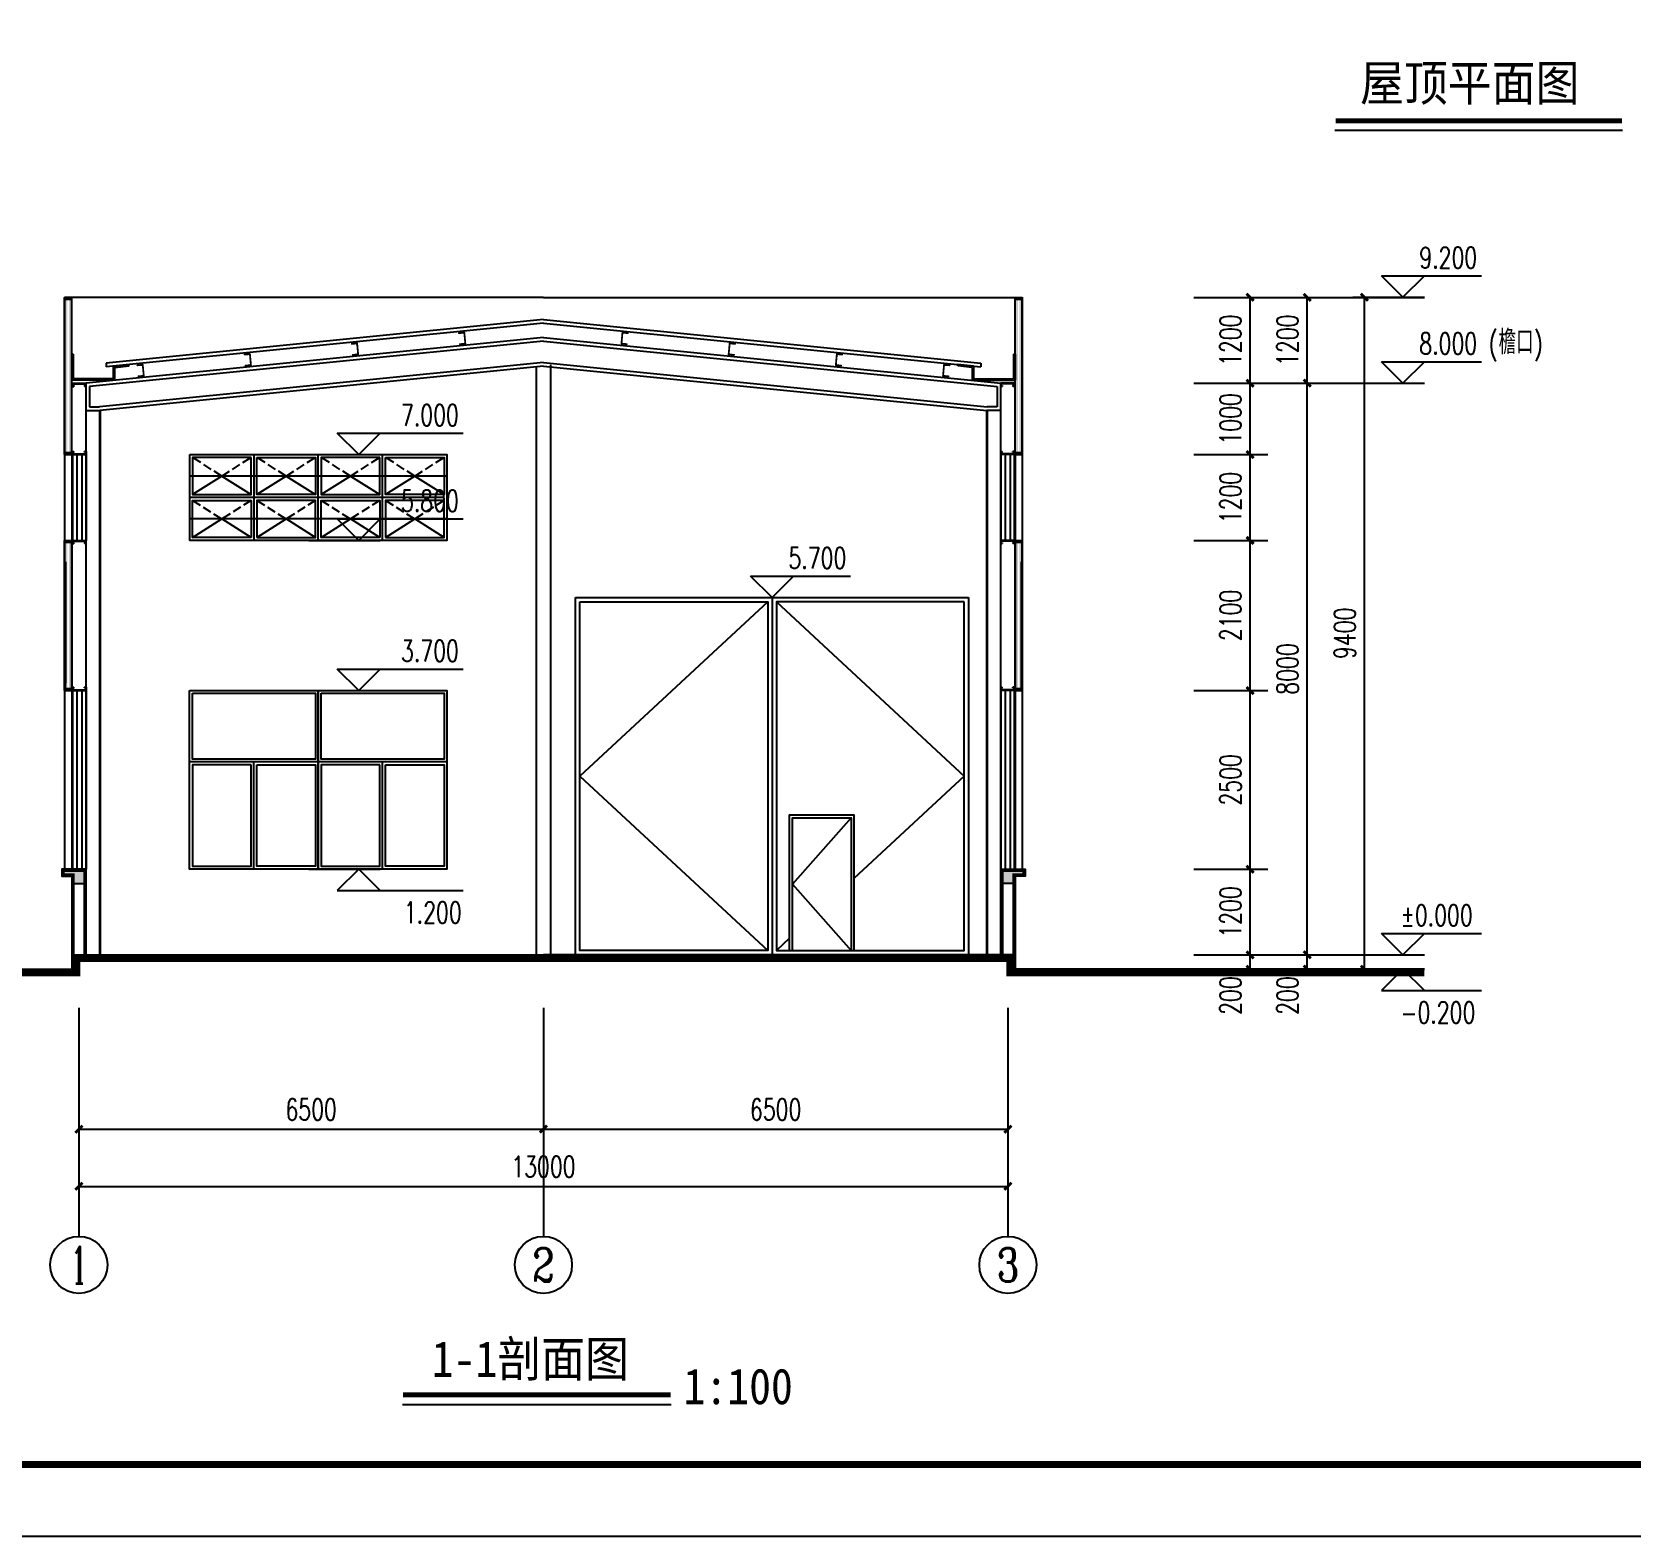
# Model space of a CAD drawing. Extents: x 4682119 to 9193858, y -786075 to -318274.
# Drawn here: x 9148559 to 9170934, y -786075 to -765030 of the extents above; entities that cross this region are included whole.
import ezdxf
from ezdxf.enums import TextEntityAlignment as Align

# ---------------------------------------------------------------- set-up
doc = ezdxf.new("R2010")
doc.units = 0
doc.header["$LTSCALE"] = 1000
doc.header["$MEASUREMENT"] = 0
doc.linetypes.add('DASH', pattern=[0.35, 0.25, -0.1])
doc.layers.get('0').update_dxf_attribs({"linetype": 'CONTINUOUS'})
doc.layers.get('Defpoints').update_dxf_attribs({"linetype": 'CONTINUOUS'})
doc.layers.add('_0', color=7, linetype='CONTINUOUS', lineweight=25)
for name, color, linetype in [('AXIS', 3, 'CONTINUOUS'), ('AXIS_TEXT', 7, 'CONTINUOUS'), ('DIM_ELEV', 3, 'CONTINUOUS'), ('PUB_DIM', 3, 'CONTINUOUS'), ('PUB_HATCH', 8, 'CONTINUOUS'), ('PUB_TEXT', 7, 'CONTINUOUS'), ('PUB_TITLE', 4, 'CONTINUOUS'), ('PUB_WALL', 9, 'CONTINUOUS'), ('STAIR', 5, 'CONTINUOUS'), ('WALL', 2, 'CONTINUOUS'), ('WINDOW', 4, 'CONTINUOUS'), ('剖面', 233, 'CONTINUOUS'), ('图名', 15, 'CONTINUOUS'), ('建筑外轮廓', 11, 'CONTINUOUS')]:
    doc.layers.add(name, color=color, linetype=linetype)
doc.styles.add('_TCH_AXIS', font='COMPLEX', dxfattribs={"bigfont": 'GBCBIG'})
doc.styles.add('_TCH_DIM', font='SIMPLEX', dxfattribs={"bigfont": 'GBCBIG'})
doc.styles.add('_TCH_DIM_T3', font='SIMPLEX', dxfattribs={"width": 0.705882, "bigfont": 'GBCBIG'})
doc.styles.add('COMPLEX', font='COMPLEX')
doc.styles.add('宋体', font='', dxfattribs={"width": 0.7})
doc.styles.get('宋体').set_extended_font_data('SimSun')
doc.dimstyles.new('_TCH_ARCH&&100', dxfattribs={"dimtxt": 297.5, "dimasz": 100, "dimexe": 250, "dimexo": 300, "dimgap": 126.25, "dimtad": 1, "dimdec": 0, "dimzin": 0, "dimdsep": 46, "dimtxsty": '_TCH_DIM_T3', "dimblk": 'ARCHTICK', "dimcen": 0.09, "dimclrt": 7, "dimazin": 2, "dimtfac": 1, "dimtdec": 0, "dimtix": 1, "dimtmove": 2, "dimatfit": 3, "dimfxl": 0, "dimtolj": 1, "dimtzin": 0, "dimarcsym": 0})

# ---------------------------------------------------------------- blocks, each defined once
blk = doc.blocks.new('A$C41676D77')
for p, q in [((0, 45), (0, 0)), ((10, 45), (0, 45)), ((10, 45), (20, 45)), ((10, 35), (10, 10)), ((10, 35), (20, 35)), ((180, 10), (10, 10)), ((20, 35), (20, 45)), ((180, 45), (170, 45)), ((170, 35), (170, 45)), ((180, 35), (170, 35)), ((190, 45), (180, 45)), ((180, 35), (180, 10)), ((190, 45), (190, 0)), ((190, 0), (0, 0))]:
    blk.add_line(p, q)
blk = doc.blocks.new('C-3015')
at = {"layer": 'PUB_HATCH', "linetype": 'DASH', "ltscale": 0.5}
for p, q in [((733687, 126065), (733277, 126325)), ((733687, 126065), (734097, 126325)), ((734587, 126065), (734177, 126325)), ((734587, 126065), (734997, 126325)), ((735487, 126065), (735077, 126325)), ((735487, 126065), (735897, 126325)), ((736387, 126065), (735977, 126325)), ((736387, 126065), (736797, 126325)), ((733277, 125725), (733687, 125465)), ((734097, 125725), (733687, 125465)), ((734177, 125725), (734587, 125465)), ((734997, 125725), (734587, 125465)), ((735077, 125725), (735487, 125465)), ((735897, 125725), (735487, 125465)), ((735977, 125725), (736387, 125465)), ((736797, 125725), (736387, 125465))]:
    blk.add_line(p, q, dxfattribs=at)
at = {"layer": 'PUB_HATCH'}
for p, q in [((736837, 126065), (733237, 126065)), ((733687, 126065), (733277, 125805)), ((733687, 126065), (734097, 125805)), ((734587, 126065), (734177, 125805)), ((734587, 126065), (734997, 125805)), ((735487, 126065), (735077, 125805)), ((735487, 126065), (735897, 125805)), ((736387, 126065), (735977, 125805)), ((736387, 126065), (736797, 125805)), ((736837, 125465), (733237, 125465)), ((733277, 125205), (733687, 125465)), ((734097, 125205), (733687, 125465)), ((734177, 125205), (734587, 125465)), ((734997, 125205), (734587, 125465)), ((735077, 125205), (735487, 125465)), ((735897, 125205), (735487, 125465)), ((735977, 125205), (736387, 125465)), ((736797, 125205), (736387, 125465))]:
    blk.add_line(p, q, dxfattribs=at)
at = {"layer": 'WINDOW', "color": 160}
for p, q in [((734137, 125165), (734137, 126365)), ((735037, 125165), (735037, 126365)), ((735937, 125165), (735937, 126365)), ((736797, 125765), (733237, 125765))]:
    blk.add_line(p, q, dxfattribs=at)
for points in [[(733237, 126365), (736837, 126365), (736837, 125165), (733237, 125165)], [(734097, 126325), (733277, 126325), (733277, 125805), (734097, 125805)], [(734177, 126325), (734997, 126325), (734997, 125805), (734177, 125805)], [(735897, 126325), (735077, 126325), (735077, 125805), (735897, 125805)], [(735977, 126325), (736797, 126325), (736797, 125805), (735977, 125805)], [(734097, 125205), (733277, 125205), (733277, 125725), (734097, 125725)], [(734177, 125205), (734997, 125205), (734997, 125725), (734177, 125725)], [(735897, 125205), (735077, 125205), (735077, 125725), (735897, 125725)], [(735977, 125205), (736797, 125205), (736797, 125725), (735977, 125725)]]:
    blk.add_lwpolyline(points, close=True, dxfattribs=at)
blk = doc.blocks.new('_ArchTick')
at = {"color": 0, "linetype": 'ByBlock', "const_width": 0.4}
blk.add_lwpolyline([(-0.5, -0.5), (0.5, 0.5)], dxfattribs=at)
blk = doc.blocks.new('*D310')
at = {"layer": 'Defpoints', "color": 0}
for p in [(9164517, -768743), (9165604, -768743), (9164517, -769943)]:
    blk.add_point(p, dxfattribs=at)
at = {"layer": 'PUB_DIM', "color": 0, "lineweight": -2}
for p, q in [((9164817, -768743), (9165854, -768743)), ((9165604, -769943), (9165604, -768743)), ((9164817, -769943), (9165854, -769943))]:
    blk.add_line(p, q, dxfattribs=at)
at = {"layer": 'PUB_DIM', "color": 0, "lineweight": -2, "xscale": 100, "yscale": 100, "zscale": 100}
for p, rotation in [((9165604, -768743), 90), ((9165604, -769943), 270)]:
    blk.add_blockref('_ArchTick', p, dxfattribs=dict(at, rotation=rotation))
at = {"layer": 'PUB_DIM', "color": 7, "insert": (9165329, -769343), "char_height": 297.5, "attachment_point": 5, "rotation": 90, "style": '_TCH_DIM_T3'}
blk.add_mtext('\\A1;1200', dxfattribs=at)
blk = doc.blocks.new('*D311')
at = {"layer": 'Defpoints', "color": 0}
for p in [(9164517, -769943), (9165604, -769943), (9164517, -770943)]:
    blk.add_point(p, dxfattribs=at)
at = {"layer": 'PUB_DIM', "color": 0, "lineweight": -2}
for p, q in [((9164817, -769943), (9165854, -769943)), ((9165604, -770943), (9165604, -769943)), ((9164817, -770943), (9165854, -770943))]:
    blk.add_line(p, q, dxfattribs=at)
at = {"layer": 'PUB_DIM', "color": 0, "lineweight": -2, "xscale": 100, "yscale": 100, "zscale": 100}
for p, rotation in [((9165604, -769943), 90), ((9165604, -770943), 270)]:
    blk.add_blockref('_ArchTick', p, dxfattribs=dict(at, rotation=rotation))
at = {"layer": 'PUB_DIM', "color": 7, "insert": (9165329, -770443), "char_height": 297.5, "attachment_point": 5, "rotation": 90, "style": '_TCH_DIM_T3'}
blk.add_mtext('\\A1;1000', dxfattribs=at)
blk = doc.blocks.new('*D312')
at = {"layer": 'Defpoints', "color": 0}
for p in [(9164517, -770943), (9165604, -770943), (9164517, -772144)]:
    blk.add_point(p, dxfattribs=at)
at = {"layer": 'PUB_DIM', "color": 0, "lineweight": -2}
for p, q in [((9164817, -770943), (9165854, -770943)), ((9165604, -772144), (9165604, -770943)), ((9164817, -772144), (9165854, -772144))]:
    blk.add_line(p, q, dxfattribs=at)
at = {"layer": 'PUB_DIM', "color": 0, "lineweight": -2, "xscale": 100, "yscale": 100, "zscale": 100}
for p, rotation in [((9165604, -770943), 90), ((9165604, -772144), 270)]:
    blk.add_blockref('_ArchTick', p, dxfattribs=dict(at, rotation=rotation))
at = {"layer": 'PUB_DIM', "color": 7, "insert": (9165329, -771544), "char_height": 297.5, "attachment_point": 5, "rotation": 90, "style": '_TCH_DIM_T3'}
blk.add_mtext('\\A1;1200', dxfattribs=at)
blk = doc.blocks.new('*D313')
at = {"layer": 'Defpoints', "color": 0}
for p in [(9164517, -772144), (9165604, -772144), (9164517, -774244)]:
    blk.add_point(p, dxfattribs=at)
at = {"layer": 'PUB_DIM', "color": 0, "lineweight": -2}
for p, q in [((9164817, -772144), (9165854, -772144)), ((9165604, -774244), (9165604, -772144)), ((9164817, -774244), (9165854, -774244))]:
    blk.add_line(p, q, dxfattribs=at)
at = {"layer": 'PUB_DIM', "color": 0, "lineweight": -2, "xscale": 100, "yscale": 100, "zscale": 100}
for p, rotation in [((9165604, -772144), 90), ((9165604, -774244), 270)]:
    blk.add_blockref('_ArchTick', p, dxfattribs=dict(at, rotation=rotation))
at = {"layer": 'PUB_DIM', "color": 7, "insert": (9165329, -773194), "char_height": 297.5, "attachment_point": 5, "rotation": 90, "style": '_TCH_DIM_T3'}
blk.add_mtext('\\A1;2100', dxfattribs=at)
blk = doc.blocks.new('*D314')
at = {"layer": 'Defpoints', "color": 0}
for p in [(9164517, -774244), (9165604, -774244), (9164517, -776743)]:
    blk.add_point(p, dxfattribs=at)
at = {"layer": 'PUB_DIM', "color": 0, "lineweight": -2}
for p, q in [((9164817, -774244), (9165854, -774244)), ((9165604, -776743), (9165604, -774244)), ((9164817, -776743), (9165854, -776743))]:
    blk.add_line(p, q, dxfattribs=at)
at = {"layer": 'PUB_DIM', "color": 0, "lineweight": -2, "xscale": 100, "yscale": 100, "zscale": 100}
for p, rotation in [((9165604, -774244), 90), ((9165604, -776743), 270)]:
    blk.add_blockref('_ArchTick', p, dxfattribs=dict(at, rotation=rotation))
at = {"layer": 'PUB_DIM', "color": 7, "insert": (9165329, -775494), "char_height": 297.5, "attachment_point": 5, "rotation": 90, "style": '_TCH_DIM_T3'}
blk.add_mtext('\\A1;2500', dxfattribs=at)
blk = doc.blocks.new('*D315')
at = {"layer": 'Defpoints', "color": 0}
for p in [(9164517, -776743), (9165604, -776743), (9164517, -777943)]:
    blk.add_point(p, dxfattribs=at)
at = {"layer": 'PUB_DIM', "color": 0, "lineweight": -2}
for p, q in [((9164817, -776743), (9165854, -776743)), ((9165604, -777943), (9165604, -776743)), ((9164817, -777943), (9165854, -777943))]:
    blk.add_line(p, q, dxfattribs=at)
at = {"layer": 'PUB_DIM', "color": 0, "lineweight": -2, "xscale": 100, "yscale": 100, "zscale": 100}
for p, rotation in [((9165604, -776743), 90), ((9165604, -777943), 270)]:
    blk.add_blockref('_ArchTick', p, dxfattribs=dict(at, rotation=rotation))
at = {"layer": 'PUB_DIM', "color": 7, "insert": (9165329, -777343), "char_height": 297.5, "attachment_point": 5, "rotation": 90, "style": '_TCH_DIM_T3'}
blk.add_mtext('\\A1;1200', dxfattribs=at)
blk = doc.blocks.new('*D316')
at = {"layer": 'Defpoints', "color": 0}
for p in [(9164517, -777943), (9165604, -777943), (9164517, -778143)]:
    blk.add_point(p, dxfattribs=at)
at = {"layer": 'PUB_DIM', "color": 0, "lineweight": -2}
for p, q in [((9164817, -777943), (9165854, -777943)), ((9165604, -777943), (9165604, -777843)), ((9165604, -778143), (9165604, -777943)), ((9164817, -778143), (9165854, -778143)), ((9165604, -778143), (9165604, -778243))]:
    blk.add_line(p, q, dxfattribs=at)
at = {"layer": 'PUB_DIM', "color": 0, "lineweight": -2, "xscale": 100, "yscale": 100, "zscale": 100}
for p, rotation in [((9165604, -777943), 270), ((9165604, -778143), 90)]:
    blk.add_blockref('_ArchTick', p, dxfattribs=dict(at, rotation=rotation))
at = {"layer": 'PUB_DIM', "color": 7, "insert": (9165329, -778513), "char_height": 297.5, "attachment_point": 5, "rotation": 90, "style": '_TCH_DIM_T3'}
blk.add_mtext('\\A1;200', dxfattribs=at)
blk = doc.blocks.new('*D317')
at = {"layer": 'Defpoints', "color": 0}
for p in [(9165617, -768743), (9167204, -768743), (9165617, -778143)]:
    blk.add_point(p, dxfattribs=at)
at = {"layer": 'PUB_DIM', "color": 0, "lineweight": -2}
for p, q in [((9165917, -768743), (9167454, -768743)), ((9167204, -778143), (9167204, -768743)), ((9165917, -778143), (9167454, -778143))]:
    blk.add_line(p, q, dxfattribs=at)
at = {"layer": 'PUB_DIM', "color": 0, "lineweight": -2, "xscale": 100, "yscale": 100, "zscale": 100}
for p, rotation in [((9167204, -768743), 90), ((9167204, -778143), 270)]:
    blk.add_blockref('_ArchTick', p, dxfattribs=dict(at, rotation=rotation))
at = {"layer": 'PUB_DIM', "color": 7, "insert": (9166929, -773443), "char_height": 297.5, "attachment_point": 5, "rotation": 90, "style": '_TCH_DIM_T3'}
blk.add_mtext('\\A1;9400', dxfattribs=at)
blk = doc.blocks.new('*D318')
at = {"layer": 'Defpoints', "color": 0}
for p in [(9165617, -768743), (9166404, -768743), (9165617, -769943)]:
    blk.add_point(p, dxfattribs=at)
at = {"layer": 'PUB_DIM', "color": 0, "lineweight": -2}
for p, q in [((9165917, -768743), (9166654, -768743)), ((9166404, -769943), (9166404, -768743)), ((9165917, -769943), (9166654, -769943))]:
    blk.add_line(p, q, dxfattribs=at)
at = {"layer": 'PUB_DIM', "color": 0, "lineweight": -2, "xscale": 100, "yscale": 100, "zscale": 100}
for p, rotation in [((9166404, -768743), 90), ((9166404, -769943), 270)]:
    blk.add_blockref('_ArchTick', p, dxfattribs=dict(at, rotation=rotation))
at = {"layer": 'PUB_DIM', "color": 7, "insert": (9166129, -769343), "char_height": 297.5, "attachment_point": 5, "rotation": 90, "style": '_TCH_DIM_T3'}
blk.add_mtext('\\A1;1200', dxfattribs=at)
blk = doc.blocks.new('*D319')
at = {"layer": 'Defpoints', "color": 0}
for p in [(9165617, -769943), (9166404, -769943), (9165617, -777943)]:
    blk.add_point(p, dxfattribs=at)
at = {"layer": 'PUB_DIM', "color": 0, "lineweight": -2}
for p, q in [((9165917, -769943), (9166654, -769943)), ((9166404, -777943), (9166404, -769943)), ((9165917, -777943), (9166654, -777943))]:
    blk.add_line(p, q, dxfattribs=at)
at = {"layer": 'PUB_DIM', "color": 0, "lineweight": -2, "xscale": 100, "yscale": 100, "zscale": 100}
for p, rotation in [((9166404, -769943), 90), ((9166404, -777943), 270)]:
    blk.add_blockref('_ArchTick', p, dxfattribs=dict(at, rotation=rotation))
at = {"layer": 'PUB_DIM', "color": 7, "insert": (9166129, -773943), "char_height": 297.5, "attachment_point": 5, "rotation": 90, "style": '_TCH_DIM_T3'}
blk.add_mtext('\\A1;8000', dxfattribs=at)
blk = doc.blocks.new('*D320')
at = {"layer": 'Defpoints', "color": 0}
for p in [(9165617, -777943), (9166404, -777943), (9165617, -778143)]:
    blk.add_point(p, dxfattribs=at)
at = {"layer": 'PUB_DIM', "color": 0, "lineweight": -2}
for p, q in [((9165917, -777943), (9166654, -777943)), ((9166404, -777943), (9166404, -777843)), ((9166404, -778143), (9166404, -777943)), ((9165917, -778143), (9166654, -778143)), ((9166404, -778143), (9166404, -778243))]:
    blk.add_line(p, q, dxfattribs=at)
at = {"layer": 'PUB_DIM', "color": 0, "lineweight": -2, "xscale": 100, "yscale": 100, "zscale": 100}
for p, rotation in [((9166404, -777943), 270), ((9166404, -778143), 90)]:
    blk.add_blockref('_ArchTick', p, dxfattribs=dict(at, rotation=rotation))
at = {"layer": 'PUB_DIM', "color": 7, "insert": (9166129, -778513), "char_height": 297.5, "attachment_point": 5, "rotation": 90, "style": '_TCH_DIM_T3'}
blk.add_mtext('\\A1;200', dxfattribs=at)
blk = doc.blocks.new('*D321')
at = {"layer": 'AXIS', "color": 0, "lineweight": -2}
for p, q in [((9155716, -778982), (9155716, -780632)), ((9162216, -778982), (9162216, -780632)), ((9155716, -780382), (9162216, -780382))]:
    blk.add_line(p, q, dxfattribs=at)
at = {"layer": 'Defpoints', "color": 0}
for p in [(9155716, -778682), (9162216, -778682), (9162216, -780382)]:
    blk.add_point(p, dxfattribs=at)
at = {"layer": 'AXIS', "color": 0, "lineweight": -2, "xscale": 100, "yscale": 100, "zscale": 100, "rotation": 180}
blk.add_blockref('_ArchTick', (9155716, -780382), dxfattribs=at)
at = {"layer": 'AXIS', "color": 0, "lineweight": -2, "xscale": 100, "yscale": 100, "zscale": 100}
blk.add_blockref('_ArchTick', (9162216, -780382), dxfattribs=at)
at = {"layer": 'AXIS', "color": 7, "insert": (9158966, -780107), "char_height": 297.5, "attachment_point": 5, "style": '_TCH_DIM_T3'}
blk.add_mtext('\\A1;6500', dxfattribs=at)
blk = doc.blocks.new('*D322')
at = {"layer": 'AXIS', "color": 0, "lineweight": -2}
for p, q in [((9149216, -778982), (9149216, -780632)), ((9155716, -778982), (9155716, -780632)), ((9149216, -780382), (9155716, -780382))]:
    blk.add_line(p, q, dxfattribs=at)
at = {"layer": 'Defpoints', "color": 0}
for p in [(9149216, -778682), (9155716, -778682), (9155716, -780382)]:
    blk.add_point(p, dxfattribs=at)
at = {"layer": 'AXIS', "color": 0, "lineweight": -2, "xscale": 100, "yscale": 100, "zscale": 100, "rotation": 180}
blk.add_blockref('_ArchTick', (9149216, -780382), dxfattribs=at)
at = {"layer": 'AXIS', "color": 0, "lineweight": -2, "xscale": 100, "yscale": 100, "zscale": 100}
blk.add_blockref('_ArchTick', (9155716, -780382), dxfattribs=at)
at = {"layer": 'AXIS', "color": 7, "insert": (9152466, -780107), "char_height": 297.5, "attachment_point": 5, "style": '_TCH_DIM_T3'}
blk.add_mtext('\\A1;6500', dxfattribs=at)
blk = doc.blocks.new('*D323')
at = {"layer": 'AXIS', "color": 0, "lineweight": -2}
for p, q in [((9149216, -778982), (9149216, -781432)), ((9162216, -778982), (9162216, -781432)), ((9149216, -781182), (9162216, -781182))]:
    blk.add_line(p, q, dxfattribs=at)
at = {"layer": 'Defpoints', "color": 0}
for p in [(9149216, -778682), (9162216, -778682), (9162216, -781182)]:
    blk.add_point(p, dxfattribs=at)
at = {"layer": 'AXIS', "color": 0, "lineweight": -2, "xscale": 100, "yscale": 100, "zscale": 100, "rotation": 180}
blk.add_blockref('_ArchTick', (9149216, -781182), dxfattribs=at)
at = {"layer": 'AXIS', "color": 0, "lineweight": -2, "xscale": 100, "yscale": 100, "zscale": 100}
blk.add_blockref('_ArchTick', (9162216, -781182), dxfattribs=at)
at = {"layer": 'AXIS', "color": 7, "insert": (9155716, -780907), "char_height": 297.5, "attachment_point": 5, "style": '_TCH_DIM_T3'}
blk.add_mtext('\\A1;13000', dxfattribs=at)
blk = doc.blocks.new('_AXISO')
blk.add_circle((0, 0), 0.5)
at = {"layer": 'AXIS_TEXT', "style": 'COMPLEX', "width": 1.041667}
blk.add_attdef('A', text='', height=0.56, dxfattribs=at).set_placement((-0.25, -0.28), (0.25, -0.28), align=Align.FIT)

msp = doc.modelspace()

# ---------------------------------------------------------------- hatches: boundary and pattern name
for points in [[(9154598.6, -769260.2, 0.4142136), (9154587.7, -769251.2), (9154532.9, -769256.2, -0.4142136), (9154522, -769247.2), (9154521.6, -769242.2, -0.4142136), (9154530.6, -769231.3), (9154610.3, -769224, -0.4142136), (9154621.2, -769233.1), (9154635.8, -769392.4, -0.4142136), (9154626.7, -769403.3), (9154547.1, -769410.6, -0.4142136), (9154536.2, -769401.5), (9154535.8, -769396.6, -0.4142136), (9154544.8, -769385.7), (9154599.6, -769380.7, 0.4142136), (9154608.6, -769369.8)], [(9156832.2, -769260.2, -0.4142136), (9156843, -769251.2), (9156897.8, -769256.2, 0.4142136), (9156908.7, -769247.2), (9156909.1, -769242.2, 0.4142136), (9156900.1, -769231.3), (9156820.4, -769224, 0.4142136), (9156809.6, -769233.1), (9156794.9, -769392.4, 0.4142136), (9156804, -769403.3), (9156883.6, -769410.6, 0.4142136), (9156894.5, -769401.5), (9156895, -769396.6, 0.4142136), (9156885.9, -769385.7), (9156831.2, -769380.7, -0.4142136), (9156822.1, -769369.8)], [(9153098.6, -769410.2, 0.4142136), (9153087.7, -769401.2), (9153032.9, -769406.2, -0.4142136), (9153022, -769397.2), (9153021.6, -769392.2, -0.4142136), (9153030.6, -769381.3), (9153110.3, -769374, -0.4142136), (9153121.2, -769383.1), (9153135.8, -769542.4, -0.4142136), (9153126.7, -769553.3), (9153047.1, -769560.6, -0.4142136), (9153036.2, -769551.5), (9153035.8, -769546.6, -0.4142136), (9153044.8, -769535.7), (9153099.6, -769530.7, 0.4142136), (9153108.6, -769519.8)], [(9158332.2, -769410.2, -0.4142136), (9158343, -769401.2), (9158397.8, -769406.2, 0.4142136), (9158408.7, -769397.2), (9158409.1, -769392.2, 0.4142136), (9158400.1, -769381.3), (9158320.4, -769374, 0.4142136), (9158309.6, -769383.1), (9158294.9, -769542.4, 0.4142136), (9158304, -769553.3), (9158383.6, -769560.6, 0.4142136), (9158394.5, -769551.5), (9158395, -769546.6, 0.4142136), (9158385.9, -769535.7), (9158331.2, -769530.7, -0.4142136), (9158322.1, -769519.8)], [(9150098.6, -769710.2, 0.4142136), (9150087.7, -769701.2), (9150032.9, -769706.2, -0.4142136), (9150022, -769697.2), (9150021.6, -769692.2, -0.4142136), (9150030.6, -769681.3), (9150110.3, -769674, -0.4142136), (9150121.2, -769683.1), (9150135.8, -769842.4, -0.4142136), (9150126.7, -769853.3), (9150047.1, -769860.6, -0.4142136), (9150036.2, -769851.5), (9150035.8, -769846.6, -0.4142136), (9150044.8, -769835.7), (9150099.6, -769830.7, 0.4142136), (9150108.6, -769819.8)], [(9151598.6, -769560.2, 0.4142136), (9151587.7, -769551.2), (9151532.9, -769556.2, -0.4142136), (9151522, -769547.2), (9151521.6, -769542.2, -0.4142136), (9151530.6, -769531.3), (9151610.3, -769524, -0.4142136), (9151621.2, -769533.1), (9151635.8, -769692.4, -0.4142136), (9151626.7, -769703.3), (9151547.1, -769710.6, -0.4142136), (9151536.2, -769701.5), (9151535.8, -769696.6, -0.4142136), (9151544.8, -769685.7), (9151599.6, -769680.7, 0.4142136), (9151608.6, -769669.8)], [(9159832.2, -769560.2, -0.4142136), (9159843, -769551.2), (9159897.8, -769556.2, 0.4142136), (9159908.7, -769547.2), (9159909.1, -769542.2, 0.4142136), (9159900.1, -769531.3), (9159820.4, -769524, 0.4142136), (9159809.6, -769533.1), (9159794.9, -769692.4, 0.4142136), (9159804, -769703.3), (9159883.6, -769710.6, 0.4142136), (9159894.5, -769701.5), (9159895, -769696.6, 0.4142136), (9159885.9, -769685.7), (9159831.2, -769680.7, -0.4142136), (9159822.1, -769669.8)], [(9161332.2, -769710.2, -0.4142136), (9161343, -769701.2), (9161397.8, -769706.2, 0.4142136), (9161408.7, -769697.2), (9161409.1, -769692.2, 0.4142136), (9161400.1, -769681.3), (9161320.4, -769674, 0.4142136), (9161309.6, -769683.1), (9161294.9, -769842.4, 0.4142136), (9161304, -769853.3), (9161383.6, -769860.6, 0.4142136), (9161394.5, -769851.5), (9161395, -769846.6, 0.4142136), (9161385.9, -769835.7), (9161331.2, -769830.7, -0.4142136), (9161322.1, -769819.8)], [(9149315.7, -776743.5), (9149315.7, -776943.5), (9149115.7, -776943.5), (9149115.7, -776843.5), (9148975.7, -776843.5), (9148975.7, -776743.5)], [(9162115.1, -776743.5), (9162115.1, -776943.5), (9162315.1, -776943.5), (9162315.1, -776843.5), (9162455.1, -776843.5), (9162455.1, -776743.5)]]:
    msp.add_hatch(color=256).paths.add_polyline_path(points)
at = {"layer": 'PUB_WALL'}
for points in [[(9149015.7, -770943.5), (9149015.7, -768743), (9149055.7, -768743), (9149055.7, -770943.5)], [(9149015.7, -768743), (9149115.7, -768743), (9149115.7, -768783), (9149015.7, -768783)], [(9149115.7, -770943.5), (9149115.7, -768743), (9149075.7, -768743), (9149075.7, -770943.5)], [(9162315.1, -770943.5), (9162315.1, -768743), (9162355.1, -768743), (9162355.1, -770943.5)], [(9162315.1, -768743), (9162415.1, -768743), (9162415.1, -768783), (9162315.1, -768783)], [(9162415.1, -770943.5), (9162415.1, -768743), (9162375.1, -768743), (9162375.1, -770943.5)], [(9149015.7, -770943.5), (9149115.7, -770943.5), (9149115.7, -770903.5), (9149015.7, -770903.5)], [(9162315.1, -770943.5), (9162415.1, -770943.5), (9162415.1, -770903.5), (9162315.1, -770903.5)], [(9149015.7, -774243.6), (9149015.2, -772143.6), (9149055.2, -772143.5), (9149055.7, -774243.5)], [(9149015.2, -772143.6), (9149115.2, -772143.5), (9149115.3, -772183.5), (9149015.3, -772183.6)], [(9149115.7, -774243.5), (9149115.2, -772143.5), (9149075.2, -772143.5), (9149075.7, -774243.5)], [(9162315.1, -774243.5), (9162315.5, -772143.5), (9162355.5, -772143.5), (9162355.1, -774243.5)], [(9162315.5, -772143.5), (9162415.5, -772143.6), (9162415.5, -772183.6), (9162315.5, -772183.5)], [(9162415.1, -774243.6), (9162415.5, -772143.6), (9162375.5, -772143.5), (9162375.1, -774243.5)], [(9149015.7, -774243.6), (9149115.7, -774243.5), (9149115.7, -774203.5), (9149015.7, -774203.6)], [(9162315.1, -774243.5), (9162415.1, -774243.6), (9162415.1, -774203.6), (9162315.1, -774203.5)]]:
    msp.add_hatch(color=256, dxfattribs=at).paths.add_polyline_path(points)

# ---------------------------------------------------------------- linework, layer by layer
for p, q in [((9149025.7, -770943.5), (9149025.7, -770917.2)), ((9149025.7, -770943.5), (9149025.7, -770917.2)), ((9162405.1, -770943.5), (9162405.1, -770917.2)), ((9162405.1, -770943.5), (9162405.1, -770917.2)), ((9149026.1, -773617.2), (9149026.1, -772443.5)), ((9149026.1, -773617.2), (9149026.1, -772443.5)), ((9162404.6, -773617.2), (9162404.6, -772443.5)), ((9162404.6, -773617.2), (9162404.6, -772443.5)), ((9149316.1, -776743.5), (9149316.1, -774243.5)), ((9162114.6, -776743.5), (9162114.6, -774243.5)), ((9149025.7, -776743.5), (9149025.7, -776763.5)), ((9149025.7, -776743.5), (9149025.7, -776763.5)), ((9162405.1, -776743.5), (9162405.1, -776763.5)), ((9162405.1, -776743.5), (9162405.1, -776763.5))]:
    msp.add_line(p, q)
for points in [[(9148975.7, -776743.5), (9148975.7, -776843.5), (9149115.7, -776843.5), (9149115.7, -776943.5), (9149315.7, -776943.5), (9149315.7, -776743.5), (9148975.7, -776743.5)], [(9148975.7, -776743.5), (9148975.7, -776843.5), (9149115.7, -776843.5), (9149115.7, -776943.5), (9149315.7, -776943.5), (9149315.7, -776743.5), (9148975.7, -776743.5)], [(9162455.1, -776743.5), (9162455.1, -776843.5), (9162315.1, -776843.5), (9162315.1, -776943.5), (9162115.1, -776943.5), (9162115.1, -776743.5), (9162455.1, -776743.5)], [(9162455.1, -776743.5), (9162455.1, -776843.5), (9162315.1, -776843.5), (9162315.1, -776943.5), (9162115.1, -776943.5), (9162115.1, -776743.5), (9162455.1, -776743.5)], [(9143387.6, -778143.5), (9149135.7, -778143.5), (9149135.7, -777943.5), (9155715.4, -777943.5)], [(9168043.1, -778143.5), (9162295.1, -778143.5), (9162295.1, -777943.5), (9155715.4, -777943.5)]]:
    msp.add_lwpolyline(points)
at = {"const_width": 100}
for points in [[(9143387.6, -778193.5), (9149185.7, -778193.5), (9149185.7, -777993.5), (9155715.4, -777993.5)], [(9168043.1, -778193.5), (9162245.1, -778193.5), (9162245.1, -777993.5), (9155715.4, -777993.5)]]:
    msp.add_lwpolyline(points, dxfattribs=at)
at = {"layer": '_0'}
for points in [[(9149015.7, -768741), (9149015.7, -776743.5)], [(9162415.1, -768741), (9162415.1, -776743.5)], [(9155815.7, -769685.5), (9155815.7, -777943.5)], [(9155615.7, -769705.5), (9155615.7, -777943.5)], [(9149115.7, -770943.5), (9149115.7, -776743.5)], [(9162315.1, -770943.5), (9162315.1, -776743.5)]]:
    msp.add_lwpolyline(points, dxfattribs=at)
at = {"layer": 'AXIS', "color": 0}
for p, q in [((9149215.7, -778681.8), (9149215.7, -781881.8)), ((9155715.7, -778681.8), (9155715.7, -781881.8)), ((9162215.7, -778681.8), (9162215.7, -781881.8))]:
    msp.add_line(p, q, dxfattribs=at)
at = {"layer": 'DIM_ELEV'}
for p, q in [((9167743.1, -768741), (9167443.1, -768441)), ((9167443.1, -768441), (9168842, -768441)), ((9167743.1, -768741), (9168043.1, -768441)), ((9167043.1, -768741), (9168043.1, -768741)), ((9167743.1, -769943.5), (9167443.1, -769643.5)), ((9167443.1, -769643.5), (9168842, -769643.5)), ((9167743.1, -769943.5), (9168043.1, -769643.5)), ((9167043.1, -769943.5), (9168043.1, -769943.5)), ((9153131.1, -770943.5), (9152831.1, -770643.5)), ((9152831.1, -770643.5), (9154593, -770643.5)), ((9153131.1, -770943.5), (9153431.1, -770643.5)), ((9152431.1, -770943.5), (9153431.1, -770943.5)), ((9153131.1, -772143.5), (9152831.1, -771843.5)), ((9152831.1, -771843.5), (9154593, -771843.5)), ((9153131.1, -772143.5), (9153431.1, -771843.5)), ((9152431.1, -772143.5), (9153431.1, -772143.5)), ((9158915.4, -772943.5), (9158615.4, -772643.5)), ((9158615.4, -772643.5), (9160014.3, -772643.5)), ((9158915.4, -772943.5), (9159215.4, -772643.5)), ((9158215.4, -772943.5), (9159215.4, -772943.5)), ((9153131.1, -774243.5), (9152831.1, -773943.5)), ((9152831.1, -773943.5), (9154593, -773943.5)), ((9153131.1, -774243.5), (9153431.1, -773943.5)), ((9152431.1, -774243.5), (9153431.1, -774243.5)), ((9152431.1, -776743.5), (9153431.1, -776743.5)), ((9153131.1, -776743.5), (9152831.1, -777043.5)), ((9153131.1, -776743.5), (9153431.1, -777043.5)), ((9152831.1, -777043.5), (9154593, -777043.5)), ((9167743.1, -777943.5), (9167443.1, -777643.5)), ((9167443.1, -777643.5), (9168842, -777643.5)), ((9167743.1, -777943.5), (9168043.1, -777643.5)), ((9166614.4, -777943.5), (9168043.1, -777943.5)), ((9167043.1, -778143.5), (9168043.1, -778143.5)), ((9167743.1, -778143.5), (9167443.1, -778443.5)), ((9167743.1, -778143.5), (9168043.1, -778443.5)), ((9167443.1, -778443.5), (9168842, -778443.5))]:
    msp.add_line(p, q, dxfattribs=at)
at = {"layer": 'PUB_DIM'}
for p, q in [((9165116.6, -768743), (9168043.1, -768743)), ((9165116.6, -769943.5), (9168043.1, -769943.5)), ((9165116.6, -777943.5), (9168043.1, -777943.5))]:
    msp.add_line(p, q, dxfattribs=at)
at = {"layer": 'PUB_TITLE', "color": 4}
msp.add_lwpolyline([(9109758, -786074.6), (9193858, -786074.6), (9193858, -726674.6), (9109758, -726674.6)], close=True, dxfattribs=at)
at = {"layer": 'PUB_TITLE', "color": 4, "const_width": 100}
msp.add_lwpolyline([(9112258, -785074.6), (9192858, -785074.6), (9192858, -727674.6), (9112258, -727674.6)], close=True, dxfattribs=at)
at = {"layer": 'STAIR', "color": 5}
for p, q in [((9155715.4, -768743), (9149015.7, -768743)), ((9155715.4, -768743), (9162415.1, -768743)), ((9155715.4, -769052.3), (9149595.7, -769664.2)), ((9155715.4, -769102.5), (9149595.7, -769714.5)), ((9155715.4, -769052.3), (9161835.1, -769664.2)), ((9155715.4, -769102.5), (9161835.1, -769714.5)), ((9155715.4, -769303.5), (9149315.7, -769943.5)), ((9155715.4, -769353.8), (9149365.7, -769988.7)), ((9155715.4, -769303.5), (9162115.1, -769943.5)), ((9155715.4, -769353.8), (9162065.1, -769988.7)), ((9155715.4, -769655.3), (9149506.1, -770276.2)), ((9149595.7, -769664.2), (9149595.7, -769714.5)), ((9155715.4, -769655.3), (9161924.7, -770276.2)), ((9161835.1, -769664.2), (9161835.1, -769714.5)), ((9155715.4, -769705.5), (9149508.6, -770326.2)), ((9155715.4, -769705.5), (9161922.2, -770326.2)), ((9149365.7, -769988.7), (9149365.7, -770265.2)), ((9149365.7, -769988.7), (9149365.7, -770276.2)), ((9162065.1, -769988.7), (9162065.1, -770265.2)), ((9162065.1, -769988.7), (9162065.1, -770276.2)), ((9149315.2, -770326.2), (9149508.6, -770326.2)), ((9149365.2, -770276.2), (9149506.1, -770276.2)), ((9162115.5, -770326.2), (9161922.2, -770326.2)), ((9162065.5, -770276.2), (9161924.7, -770276.2))]:
    msp.add_line(p, q, dxfattribs=at)
for points in [[(9149506.1, -770326.2), (9149506.1, -777943.5)], [(9149515.7, -770325.5), (9149515.7, -777943.5)], [(9161915.1, -770325.5), (9161915.1, -777943.5)], [(9161924.7, -770326.2), (9161924.7, -777943.5)]]:
    msp.add_lwpolyline(points, dxfattribs=at)
at = {"layer": 'WALL'}
for p, q in [((9149015.7, -770943.5), (9149015.7, -768743)), ((9149015.7, -768743), (9149115.7, -768743)), ((9149115.7, -770943.5), (9149115.7, -768743)), ((9162315.1, -770943.5), (9162315.1, -768743)), ((9162315.1, -768743), (9162415.1, -768743)), ((9162415.1, -770943.5), (9162415.1, -768743)), ((9149125.7, -770943.5), (9149015.7, -770943.5)), ((9149015.7, -770943.5), (9149115.7, -770943.5)), ((9149125.7, -770943.5), (9149025.7, -770943.5)), ((9162305.1, -770943.5), (9162405.1, -770943.5)), ((9162305.1, -770943.5), (9162415.1, -770943.5)), ((9162315.1, -770943.5), (9162415.1, -770943.5)), ((9149015.2, -772143.6), (9149115.2, -772143.5)), ((9149015.7, -774243.6), (9149015.2, -772143.6)), ((9149115.7, -774243.5), (9149115.2, -772143.5)), ((9162315.1, -774243.5), (9162315.5, -772143.5)), ((9162315.5, -772143.5), (9162415.5, -772143.6)), ((9162415.1, -774243.6), (9162415.5, -772143.6)), ((9149026.1, -774243.5), (9149026.1, -772443.5)), ((9149026.1, -774243.5), (9149026.1, -772443.5)), ((9162404.6, -774243.5), (9162404.6, -772443.5)), ((9162404.6, -774243.5), (9162404.6, -772443.5)), ((9149015.7, -774243.6), (9149115.7, -774243.5)), ((9162315.1, -774243.5), (9162415.1, -774243.6)), ((9149125.7, -776743.5), (9149025.7, -776743.5)), ((9149125.7, -776743.5), (9149025.7, -776743.5)), ((9162305.1, -776743.5), (9162405.1, -776743.5)), ((9162305.1, -776743.5), (9162405.1, -776743.5))]:
    msp.add_line(p, q, dxfattribs=at)
for points in [[(9149315.7, -777943.5), (9149315.7, -776743.5), (9148975.7, -776743.5), (9148975.7, -776843.5), (9149115.7, -776843.5), (9149115.7, -778143.5)], [(9149315.7, -777943.5), (9149315.7, -776743.5), (9148975.7, -776743.5), (9148975.7, -776843.5), (9149115.7, -776843.5), (9149115.7, -778143.5)], [(9162115.1, -777943.5), (9162115.1, -776743.5), (9162455.1, -776743.5), (9162455.1, -776843.5), (9162315.1, -776843.5), (9162315.1, -778143.5)], [(9162115.1, -777943.5), (9162115.1, -776743.5), (9162455.1, -776743.5), (9162455.1, -776843.5), (9162315.1, -776843.5), (9162315.1, -778143.5)]]:
    msp.add_lwpolyline(points, dxfattribs=at)
at = {"layer": 'WALL', "const_width": 40}
for points in [[(9149295.7, -777943.5), (9149295.7, -776763.5), (9148995.7, -776763.5), (9148995.7, -776823.5), (9149135.7, -776823.5), (9149135.7, -778143.5)], [(9149295.7, -777943.5), (9149295.7, -776763.5), (9148995.7, -776763.5), (9148995.7, -776823.5), (9149135.7, -776823.5), (9149135.7, -778143.5)], [(9162135.1, -777943.5), (9162135.1, -776763.5), (9162435.1, -776763.5), (9162435.1, -776823.5), (9162295.1, -776823.5), (9162295.1, -778143.5)], [(9162135.1, -777943.5), (9162135.1, -776763.5), (9162435.1, -776763.5), (9162435.1, -776823.5), (9162295.1, -776823.5), (9162295.1, -778143.5)]]:
    msp.add_lwpolyline(points, dxfattribs=at)
at = {"layer": 'WINDOW'}
for p, q in [((9149125.7, -770943.5), (9149125.7, -772143.5)), ((9149125.7, -770943.5), (9149125.7, -772143.5)), ((9149185.7, -770943.5), (9149185.7, -772143.5)), ((9149185.7, -770943.5), (9149185.7, -772143.5)), ((9149255.7, -770943.5), (9149255.7, -772143.5)), ((9149255.7, -770943.5), (9149255.7, -772143.5)), ((9149315.2, -770943.5), (9149315.2, -772143.5)), ((9162115.5, -770943.5), (9162115.5, -772143.5)), ((9162175.1, -770943.5), (9162175.1, -772143.5)), ((9162175.1, -770943.5), (9162175.1, -772143.5)), ((9162245.1, -770943.5), (9162245.1, -772143.5)), ((9162245.1, -770943.5), (9162245.1, -772143.5)), ((9162305.1, -770943.5), (9162305.1, -772143.5)), ((9162305.1, -770943.5), (9162305.1, -772143.5)), ((9156165.4, -772943.5), (9161665.4, -772943.5)), ((9156165.4, -777943.5), (9156165.4, -772943.5)), ((9158915.4, -772943.5), (9158915.4, -777943.5)), ((9161665.4, -772943.5), (9161665.4, -777943.5)), ((9149126.1, -774243.5), (9149126.1, -776743.5)), ((9149186.1, -774243.5), (9149186.1, -776743.5)), ((9149256.1, -774243.5), (9149256.1, -776743.5)), ((9149315.7, -774243.5), (9149315.7, -776743.5)), ((9162115.1, -774243.5), (9162115.1, -776743.5)), ((9162174.6, -774243.5), (9162174.6, -776743.5)), ((9162244.6, -774243.5), (9162244.6, -776743.5)), ((9162304.6, -774243.5), (9162304.6, -776743.5))]:
    msp.add_line(p, q, dxfattribs=at)
at = {"layer": 'WINDOW', "color": 160}
for p, q in [((9152565.7, -775243.5), (9150765.7, -775243.5)), ((9151665.7, -776743.5), (9151665.7, -775243.5)), ((9154365.7, -775243.5), (9152565.7, -775243.5)), ((9153465.7, -776743.5), (9153465.7, -775243.5))]:
    msp.add_line(p, q, dxfattribs=at)
at = {"layer": 'WINDOW'}
for points in [[(9158855.4, -773003.5), (9156225.4, -775443.5), (9158855.4, -777883.5)], [(9158975.4, -773003.5), (9161605.4, -775443.5), (9160061.2, -776876.1)], [(9159161.2, -777883.5), (9159161.2, -775983.5), (9160061.2, -775983.5), (9160061.2, -777883.5)], [(9160021.2, -776023.5), (9159201.2, -776953.5), (9160021.2, -777883.5)], [(9159201.2, -777883.5), (9159201.2, -776023.5), (9160021.2, -776023.5), (9160021.2, -777883.5)], [(9159161.2, -777711.1), (9158975.4, -777883.5)]]:
    msp.add_lwpolyline(points, dxfattribs=at)
for points in [[(9156225.4, -773003.5), (9158855.4, -773003.5), (9158855.4, -777883.5), (9156225.4, -777883.5)], [(9161605.4, -773003.5), (9158975.4, -773003.5), (9158975.4, -777883.5), (9161605.4, -777883.5)]]:
    msp.add_lwpolyline(points, close=True, dxfattribs=at)
at = {"layer": 'WINDOW', "color": 160}
for points in [[(9150765.7, -774243.5), (9152565.7, -774243.5), (9152565.7, -776743.5), (9150765.7, -776743.5)], [(9150805.7, -774283.5), (9152525.7, -774283.5), (9152525.7, -775203.5), (9150805.7, -775203.5)], [(9152565.7, -774243.5), (9154365.7, -774243.5), (9154365.7, -776743.5), (9152565.7, -776743.5)], [(9152605.7, -774283.5), (9154325.7, -774283.5), (9154325.7, -775203.5), (9152605.7, -775203.5)], [(9151625.7, -775283.5), (9150805.7, -775283.5), (9150805.7, -776703.5), (9151625.7, -776703.5)], [(9151705.7, -775283.5), (9152525.7, -775283.5), (9152525.7, -776703.5), (9151705.7, -776703.5)], [(9153425.7, -775283.5), (9152605.7, -775283.5), (9152605.7, -776703.5), (9153425.7, -776703.5)], [(9153505.7, -775283.5), (9154325.7, -775283.5), (9154325.7, -776703.5), (9153505.7, -776703.5)]]:
    msp.add_lwpolyline(points, close=True, dxfattribs=at)
at = {"layer": '剖面'}
for p, q in [((9149135.7, -769538.5), (9149115.7, -769538.5)), ((9149115.7, -769538.5), (9149115.7, -769903.7)), ((9149135.7, -769538.5), (9149115.7, -769538.5)), ((9149115.7, -769538.5), (9149115.7, -769903.7)), ((9149135.7, -769538.5), (9149135.7, -769883.7)), ((9149135.7, -769538.5), (9149135.7, -769883.7)), ((9149695.7, -769705.3), (9149915.1, -769683.4)), ((9149695.7, -769705.3), (9149915.1, -769683.4)), ((9149917.1, -769703.3), (9149915.1, -769683.4)), ((9149917.1, -769703.3), (9149915.1, -769683.4)), ((9161513.7, -769703.3), (9161515.7, -769683.4)), ((9161513.7, -769703.3), (9161515.7, -769683.4)), ((9161735.1, -769705.3), (9161515.7, -769683.4)), ((9161735.1, -769705.3), (9161515.7, -769683.4)), ((9162295.1, -769538.5), (9162295.1, -769883.7)), ((9162295.1, -769538.5), (9162315.1, -769538.5)), ((9162295.1, -769538.5), (9162295.1, -769883.7)), ((9162295.1, -769538.5), (9162315.1, -769538.5)), ((9162315.1, -769538.5), (9162315.1, -769903.7)), ((9162315.1, -769538.5), (9162315.1, -769903.7)), ((9149715.7, -769903.7), (9149115.7, -769903.7)), ((9149715.7, -769903.7), (9149115.7, -769903.7)), ((9149695.7, -769883.7), (9149135.7, -769883.7)), ((9149695.7, -769883.7), (9149135.7, -769883.7)), ((9149695.7, -769705.3), (9149695.7, -769883.7)), ((9149695.7, -769705.3), (9149695.7, -769883.7)), ((9149715.7, -769723.4), (9149917.1, -769703.3)), ((9149715.7, -769723.4), (9149917.1, -769703.3)), ((9149715.7, -769723.4), (9149715.7, -769903.7)), ((9149715.7, -769723.4), (9149715.7, -769903.7)), ((9161715.1, -769723.4), (9161513.7, -769703.3)), ((9161715.1, -769723.4), (9161513.7, -769703.3)), ((9161715.1, -769723.4), (9161715.1, -769903.7)), ((9161715.1, -769723.4), (9161715.1, -769903.7)), ((9161715.1, -769903.7), (9162315.1, -769903.7)), ((9161715.1, -769903.7), (9162315.1, -769903.7)), ((9161735.1, -769705.3), (9161735.1, -769883.7)), ((9161735.1, -769705.3), (9161735.1, -769883.7)), ((9161735.1, -769883.7), (9162295.1, -769883.7)), ((9161735.1, -769883.7), (9162295.1, -769883.7))]:
    msp.add_line(p, q, dxfattribs=at)
at = {"layer": '图名'}
for p, q in [((9166792.1, -766405.1), (9170816.9, -766405.1)), ((9153742.5, -784232.9), (9157505.6, -784232.9))]:
    msp.add_line(p, q, dxfattribs=at)
at = {"layer": '图名', "const_width": 70, "elevation": 23999.8}
msp.add_lwpolyline([(9166801.9, -766271.9), (9170807, -766271.9)], dxfattribs=at)
at = {"layer": '图名', "const_width": 70}
msp.add_lwpolyline([(9153752.3, -784099.8), (9157495.7, -784099.8)], dxfattribs=at)
at = {"layer": '建筑外轮廓', "color": 11}
for points in [[(9149315.7, -770344), (9149315.7, -769943.5)], [(9149316.1, -776743.5), (9149315.7, -769943.5)], [(9162114.6, -776743.5), (9162115.1, -769943.5)], [(9162115.1, -770344), (9162115.1, -769943.5)], [(9149026.8, -772443.5), (9149026.8, -774143.5)], [(9149026.8, -772443.5), (9149026.8, -774143.5)], [(9162403.9, -772443.5), (9162403.9, -774143.5)], [(9162403.9, -772443.5), (9162403.9, -774143.5)]]:
    msp.add_lwpolyline(points, dxfattribs=at)

# ---------------------------------------------------------------- block references
at = {"rotation": 180}
for p in [(9149315.7, -769943.5), (9149315.7, -769943.5), (9149315.2, -772143.5)]:
    msp.add_blockref('A$C41676D77', p, dxfattribs=at)
at = {"xscale": -1, "rotation": 180}
for p in [(9162115.1, -769943.5), (9162115.1, -769943.5), (9162115.5, -772143.5)]:
    msp.add_blockref('A$C41676D77', p, dxfattribs=at)
at = {"xscale": -1}
for p in [(9149315.2, -770943.5), (9149315.7, -770943.5), (9149315.7, -774243.5), (9149315.7, -774243.5)]:
    msp.add_blockref('A$C41676D77', p, dxfattribs=at)
for name, p in [('C-3015', (8417529, -897308.1)), ('A$C41676D77', (9162115.1, -770943.5)), ('A$C41676D77', (9162115.5, -770943.5)), ('A$C41676D77', (9162115.1, -774243.5)), ('A$C41676D77', (9162115.1, -774243.5))]:
    msp.add_blockref(name, p)
at = {"layer": 'AXIS', "color": 0}
ref = msp.add_blockref('_AXISO', (9149215.7, -782281.8), dxfattribs=dict(at, xscale=800, yscale=800, zscale=800))
ref.add_attrib('A', '1', dxfattribs={"layer": 'AXIS_TEXT', "color": 0, "height": 514.7, "style": '_TCH_AXIS'}).set_placement((9149105.4, -782539.2), (9149326, -782539.2), align=Align.FIT)
ref = msp.add_blockref('_AXISO', (9155715.7, -782281.8), dxfattribs=dict(at, xscale=800, yscale=800, zscale=800))
ref.add_attrib('A', '2', dxfattribs={"layer": 'AXIS_TEXT', "color": 0, "height": 465.9, "style": '_TCH_AXIS'}).set_placement((9155560.4, -782514.8), (9155871, -782514.8), align=Align.FIT)
ref = msp.add_blockref('_AXISO', (9162215.7, -782281.8), dxfattribs=dict(at, xscale=800, yscale=800, zscale=800))
ref.add_attrib('A', '3', dxfattribs={"layer": 'AXIS_TEXT', "color": 0, "height": 465.9, "style": '_TCH_AXIS'}).set_placement((9162060.4, -782514.8), (9162371, -782514.8), align=Align.FIT)

# ---------------------------------------------------------------- texts
at = {"layer": 'PUB_TEXT', "style": '_TCH_DIM', "width": 0.705882}
for s, p in [('9.200', (9167972, -768336)), ('8.000', (9167972, -769538.5)), ('(', (9168942, -769538.5)), (')', (9169573.5, -769538.5)), ('7.000', (9153723, -770538.5)), ('5.800', (9153723, -771738.5)), ('5.700', (9159144.3, -772538.5)), ('3.700', (9153723, -773838.5)), ('1.200', (9153763, -777498.5)), ('%%P0.000', (9167712, -777538.5)), ('-0.200', (9167712, -778898.5))]:
    msp.add_text(s, height=297.5, dxfattribs=at).set_placement(p)
at = {"layer": 'PUB_TEXT', "style": '_TCH_DIM'}
msp.add_text('檐口', height=337.59, dxfattribs=at).set_placement((9169082, -769538.5))
at = {"layer": '图名', "style": '宋体', "width": 0.9}
for s, p in [('屋顶平面图', (9167143.5, -765993.2)), ('1-1剖面图', (9154152.4, -783847.4)), ('1:100', (9157675.6, -784229.8))]:
    msp.add_text(s, height=500, dxfattribs=at).set_placement(p)

# ---------------------------------------------------------------- dimensions: what is measured, and where the dimension line sits
at = {"layer": 'AXIS', "color": 0}
for p1, p2, distance, picture, middle in [((9149215.7, -778681.8), (9155715.7, -778681.8), -1700, '*D322', (9152465.7, -780106.8)), ((9149215.7, -778681.8), (9162215.7, -778681.8), -2500, '*D323', (9155715.7, -780906.8)), ((9155715.7, -778681.8), (9162215.7, -778681.8), -1700, '*D321', (9158965.7, -780106.8))]:
    dim = msp.add_aligned_dim(p1=p1, p2=p2, distance=distance, dimstyle='_TCH_ARCH&&100', dxfattribs=at)
    dim.commit()
    dim.dimension.update_dxf_attribs({"geometry": picture, "text_midpoint": middle})
at = {"layer": 'PUB_DIM'}
for p1, p2, distance, picture, middle in [((9164516.5782, -769943.4899), (9164516.5782, -768742.9961), -1087.7287, '*D310', (9165329.3068, -769343.243)), ((9165616.5782, -778143.4899), (9165616.5782, -768742.9961), -1587.7287, '*D317', (9166929.3068, -773443.243)), ((9165616.5782, -769943.4899), (9165616.5782, -768742.9961), -787.7287, '*D318', (9166129.3068, -769343.243)), ((9164516.6, -770943.5), (9164516.6, -769943.5), -1087.7, '*D311', (9165329.3, -770443.5)), ((9165616.6, -777943.5), (9165616.6, -769943.5), -787.7, '*D319', (9166129.3, -773943.5)), ((9164516.6, -772143.6), (9164516.6, -770943.5), -1087.7, '*D312', (9165329.3, -771543.5)), ((9164516.6, -774243.6), (9164516.6, -772143.6), -1087.7, '*D313', (9165329.3, -773193.6)), ((9164516.6, -776743.5), (9164516.6, -774243.6), -1087.7, '*D314', (9165329.3, -775493.5)), ((9164516.6, -777943.5), (9164516.6, -776743.5), -1087.7, '*D315', (9165329.3, -777343.5))]:
    dim = msp.add_aligned_dim(p1=p1, p2=p2, distance=distance, dimstyle='_TCH_ARCH&&100', dxfattribs=at)
    dim.commit()
    dim.dimension.update_dxf_attribs({"geometry": picture, "text_midpoint": middle})
for base, p1, p2, picture, middle in [((9165604.3, -777943.5), (9164516.6, -778143.5), (9164516.6, -777943.5), '*D316', (9165329.3, -778513.5)), ((9166404.3, -777943.5), (9165616.6, -778143.5), (9165616.6, -777943.5), '*D320', (9166129.3, -778513.5))]:
    dim = msp.add_linear_dim(base=base, p1=p1, p2=p2, angle=90, dimstyle='_TCH_ARCH&&100', dxfattribs=at)
    dim.commit()
    dim.dimension.update_dxf_attribs({"geometry": picture, "text_midpoint": middle, "dimtype": 161})

doc.saveas('drawing.dxf')
